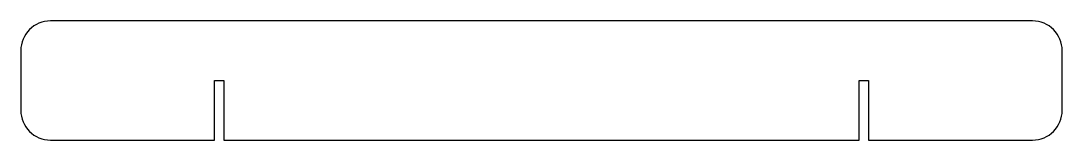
# Model space of a CAD drawing. Header units: millimetres. Extents: x -105 to 105, y -32 to -8.
import ezdxf

# ---------------------------------------------------------------- set-up
doc = ezdxf.new("R2010")
doc.units = ezdxf.units.MM
doc.layers.add('Sketch008', color=7, linetype='CONTINUOUS')

msp = doc.modelspace()

# ---------------------------------------------------------------- linework, layer by layer
at = {"layer": 'Sketch008'}
for p, q in [((99, -8), (-99, -8)), ((-105, -14), (-105, -26)), ((105, -26), (105, -14)), ((-65.95, -32), (-65.95, -20)), ((-65.95, -20), (-64.05, -20)), ((-64.05, -20), (-64.05, -32)), ((64.05, -32), (64.05, -20)), ((64.05, -20), (65.95, -20)), ((65.95, -20), (65.95, -32)), ((-99, -32), (-65.95, -32)), ((-64.05, -32), (64.05, -32)), ((65.95, -32), (99, -32))]:
    msp.add_line(p, q, dxfattribs=at)
for centre, start, end in [((-99, -14), 90, 180), ((99, -14), 0, 90), ((-99, -26), -180, -90), ((99, -26), -90, 0)]:
    msp.add_arc(centre, 6, start, end, dxfattribs=at)

doc.saveas('drawing.dxf')
